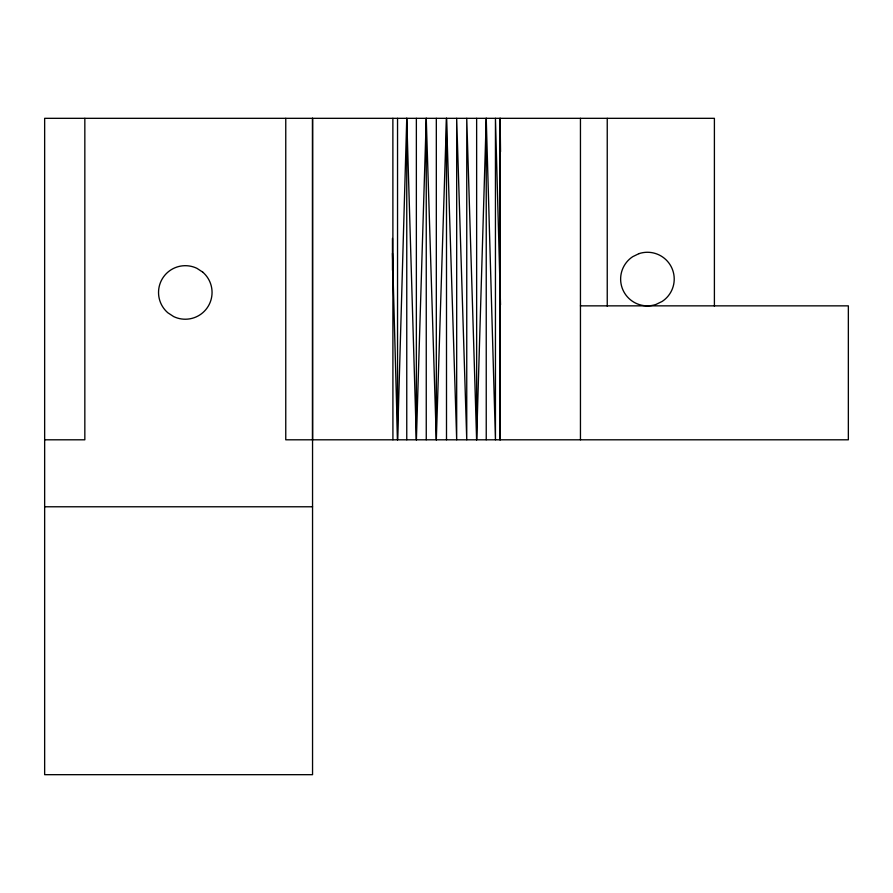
<?xml version="1.0" encoding="UTF-8"?>
<svg xmlns="http://www.w3.org/2000/svg" width="893" height="893" viewBox="0 0 893 893"><rect width="100%" height="100%" fill="white"/><g stroke="black" fill="none" stroke-linecap="round" stroke-linejoin="round"><path stroke-width="1.34" d="M312.55 439.803L312.55 118.322L312.55 774.678L44.65 774.678L44.65 118.322L714.4 118.322L714.4 306.199M500.102 118.322L500.091 439.803L500.102 118.322L500.526 151.721M392.485 270.311L392.462 238.442M392.474 253.322L397.541 439.803L406.761 118.322L416.361 439.803L426.251 118.322L436.32 439.803L446.5 118.322L456.68 439.803L456.68 118.322L466.749 439.803L466.749 118.322L476.639 439.803L486.238 118.322L495.448 439.803L495.448 118.322L500.515 304.803M580.45 305.852L848.35 305.852L848.35 439.803L285.76 439.803L285.76 118.322M44.65 439.803L84.835 439.803L84.835 118.322M44.65 506.777L312.55 506.777M607.24 118.322L607.24 306.199M580.45 118.322L580.45 439.803M486.238 118.322L486.238 439.803M476.639 118.322L476.639 439.803M446.5 118.322L446.5 439.803M436.32 118.322L436.32 439.803M426.251 118.322L426.251 439.803M416.361 118.322L416.361 439.803M406.761 118.322L406.761 439.803M397.541 118.322L397.541 439.803M392.875 118.322L392.92 439.803M638.953 253.645L632.668 256.704A26.79 26.79 0 0 0 655.897 304.48L662.182 301.421A26.79 26.79 0 0 0 638.953 253.645M202.767 272.153L196.918 268.324A26.79 26.79 0 0 0 167.828 312.762L173.677 316.591A26.79 26.79 0 0 0 202.767 272.153"/></g></svg>
